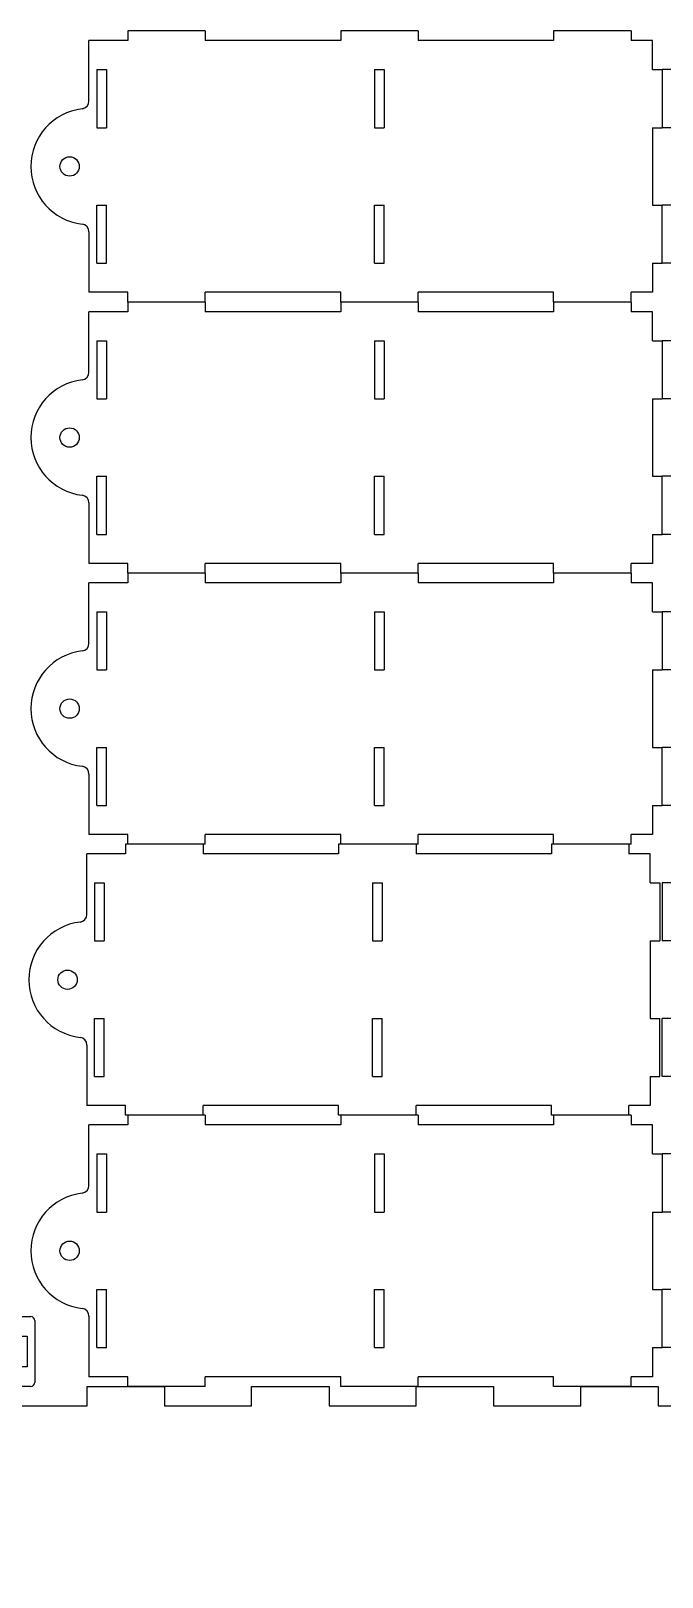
# Model space of a CAD drawing. Header units: millimetres. Extents: x 0 to 1198, y 2 to 800.
# Drawn here: x 306.4 to 469.4, y 400.8 to 800 of the extents above; entities that cross this region are included whole.
import ezdxf

# ---------------------------------------------------------------- set-up
doc = ezdxf.new("R2010")
doc.units = ezdxf.units.MM

# ---------------------------------------------------------------- blocks, each defined once
blk = doc.blocks.new('20- Bottom-75')
at = {"color": 179, "linetype": 'Continuous', "lineweight": 25}
for p, q in [((25, 70), (25, 67.5)), ((45, 70), (25, 70)), ((45, 70), (45, 67.5)), ((80, 70), (80, 67.5)), ((100, 70), (80, 70)), ((100, 70), (100, 67.5)), ((135, 70), (135, 67.5)), ((155, 70), (135, 70)), ((155, 70), (155, 67.5)), ((25, 67.5), (15, 67.5)), ((15, 51.88), (15, 67.5)), ((80, 67.5), (45, 67.5)), ((135, 67.5), (100, 67.5)), ((160.5, 67.5), (155, 67.5)), ((160.5, 60), (160.5, 67.5)), ((17, 60), (17, 45)), ((17, 60), (19.5, 60)), ((19.5, 60), (19.5, 45)), ((88.75, 60), (91.25, 60)), ((88.75, 60), (88.75, 45)), ((91.25, 60), (91.25, 45)), ((160.5, 60), (163, 60)), ((163, 60), (163, 45)), ((17, 45), (19.5, 45)), ((88.75, 45), (91.25, 45)), ((160.5, 45), (160.5, 25)), ((160.5, 45), (163, 45)), ((17, 25), (19.5, 25)), ((17, 10), (17, 25)), ((19.5, 10), (19.5, 25)), ((88.75, 25), (91.25, 25)), ((88.75, 10), (88.75, 25)), ((91.25, 10), (91.25, 25)), ((160.5, 25), (163, 25)), ((163, 10), (163, 25)), ((15, 18.12), (15, 2.5)), ((17, 10), (19.5, 10)), ((88.75, 10), (91.25, 10)), ((160.5, 10), (160.5, 2.5)), ((160.5, 10), (163, 10)), ((25, 2.5), (15, 2.5)), ((25, 0), (25, 2.5)), ((45, 0), (25, 0)), ((80, 2.5), (45, 2.5)), ((45, 0), (45, 2.5)), ((80, 0), (80, 2.5)), ((100, 0), (80, 0)), ((135, 2.5), (100, 2.5)), ((100, 0), (100, 2.5)), ((135, 0), (135, 2.5)), ((155, 0), (135, 0)), ((160.5, 2.5), (155, 2.5)), ((155, 0), (155, 2.5))]:
    blk.add_line(p, q, dxfattribs=at)
blk.add_circle((10, 35), 2.5, dxfattribs=at)
for centre, radius, start, end in [((15, 35), 15, 96.7563, 263.2437), ((13, 51.88), 2, 276.7563, 0), ((13, 18.12), 2, 0, 83.2437)]:
    blk.add_arc(centre, radius, start, end, dxfattribs=at)
blk = doc.blocks.new('20- Bottom-66')
at = {"color": 179, "linetype": 'Continuous', "lineweight": 25}
for p, q in [((15, 150), (15, 155)), ((15, 155), (35, 155)), ((35, 155), (35, 150)), ((57.5, 150), (57.5, 155)), ((57.5, 155), (77.5, 155)), ((77.5, 155), (77.5, 150)), ((100, 150), (100, 155)), ((100, 155), (120, 155)), ((120, 155), (120, 150)), ((142.5, 150), (142.5, 155)), ((142.5, 155), (162.5, 155)), ((162.5, 155), (162.5, 150)), ((185, 150), (185, 155)), ((185, 155), (205, 155)), ((205, 155), (205, 150)), ((227.5, 150), (227.5, 155)), ((227.5, 155), (247.5, 155)), ((247.5, 155), (247.5, 150)), ((270, 150), (270, 155)), ((270, 155), (290, 155)), ((290, 155), (290, 150)), ((312.5, 150), (312.5, 155)), ((312.5, 155), (332.5, 155)), ((332.5, 155), (332.5, 150)), ((355, 150), (355, 155)), ((355, 155), (375, 155)), ((375, 155), (375, 150)), ((5, 135), (5, 150)), ((5, 150), (15, 150)), ((35, 150), (57.5, 150)), ((77.5, 150), (100, 150)), ((120, 150), (142.5, 150)), ((162.5, 150), (185, 150)), ((205, 150), (227.5, 150)), ((247.5, 150), (270, 150)), ((290, 150), (312.5, 150)), ((332.5, 150), (355, 150)), ((375, 150), (385, 150)), ((385, 150), (385, 135)), ((0, 115), (0, 135)), ((0, 135), (5, 135)), ((385, 135), (390, 135)), ((390, 135), (390, 115)), ((5, 115), (0, 115)), ((5, 87.5), (5, 115)), ((390, 115), (385, 115)), ((385, 115), (385, 87.5)), ((0, 67.5), (0, 87.5)), ((0, 87.5), (5, 87.5)), ((385, 87.5), (390, 87.5)), ((390, 87.5), (390, 67.5)), ((5, 67.5), (0, 67.5)), ((5, 40), (5, 67.5)), ((390, 67.5), (385, 67.5)), ((385, 67.5), (385, 40)), ((15, 57.5), (35, 57.5)), ((15, 55), (15, 57.5)), ((35, 57.5), (35, 55)), ((57.5, 57.5), (77.5, 57.5)), ((57.5, 55), (57.5, 57.5)), ((77.5, 57.5), (77.5, 55)), ((100, 57.5), (120, 57.5)), ((100, 55), (100, 57.5)), ((120, 57.5), (120, 55)), ((142.5, 57.5), (162.5, 57.5)), ((142.5, 55), (142.5, 57.5)), ((162.5, 57.5), (162.5, 55)), ((185, 57.5), (205, 57.5)), ((185, 55), (185, 57.5)), ((205, 57.5), (205, 55)), ((227.5, 57.5), (247.5, 57.5)), ((227.5, 55), (227.5, 57.5)), ((247.5, 57.5), (247.5, 55)), ((270, 57.5), (290, 57.5)), ((270, 55), (270, 57.5)), ((290, 57.5), (290, 55)), ((312.5, 57.5), (332.5, 57.5)), ((312.5, 55), (312.5, 57.5)), ((332.5, 57.5), (332.5, 55)), ((355, 55), (355, 57.5)), ((355, 57.5), (375, 57.5)), ((375, 57.5), (375, 55)), ((35, 55), (15, 55)), ((77.5, 55), (57.5, 55)), ((120, 55), (100, 55)), ((162.5, 55), (142.5, 55)), ((205, 55), (185, 55)), ((247.5, 55), (227.5, 55)), ((290, 55), (270, 55)), ((332.5, 55), (312.5, 55)), ((375, 55), (355, 55)), ((0, 20), (0, 40)), ((0, 40), (5, 40)), ((385, 40), (390, 40)), ((390, 40), (390, 20)), ((5, 20), (0, 20)), ((5, 5), (5, 20)), ((390, 20), (385, 20)), ((385, 20), (385, 5)), ((15, 5), (5, 5)), ((15, 0), (15, 5)), ((57.5, 5), (35, 5)), ((35, 5), (35, 0)), ((57.5, 0), (57.5, 5)), ((100, 5), (77.5, 5)), ((77.5, 5), (77.5, 0)), ((100, 0), (100, 5)), ((142.5, 5), (120, 5)), ((120, 5), (120, 0)), ((142.5, 0), (142.5, 5)), ((185, 5), (162.5, 5)), ((162.5, 5), (162.5, 0)), ((185, 0), (185, 5)), ((227.5, 5), (205, 5)), ((205, 5), (205, 0)), ((227.5, 0), (227.5, 5)), ((270, 5), (247.5, 5)), ((247.5, 5), (247.5, 0)), ((270, 0), (270, 5)), ((312.5, 5), (290, 5)), ((290, 5), (290, 0)), ((312.5, 0), (312.5, 5)), ((355, 5), (332.5, 5)), ((332.5, 5), (332.5, 0)), ((355, 0), (355, 5)), ((375, 5), (375, 0)), ((385, 5), (375, 5)), ((35, 0), (15, 0)), ((77.5, 0), (57.5, 0)), ((120, 0), (100, 0)), ((162.5, 0), (142.5, 0)), ((205, 0), (185, 0)), ((247.5, 0), (227.5, 0)), ((290, 0), (270, 0)), ((332.5, 0), (312.5, 0)), ((375, 0), (355, 0))]:
    blk.add_line(p, q, dxfattribs=at)
blk = doc.blocks.new('5- Up')
at = {"color": 179, "linetype": 'Continuous', "lineweight": 25}
for p, q in [((0, 1), (0, 17)), ((1, 18), (128, 18)), ((129, 17), (129, 1)), ((2, 13), (4.5, 13)), ((2, 5), (2, 13)), ((4.5, 13), (4.5, 5)), ((124.5, 13), (127, 13)), ((124.5, 5), (124.5, 13)), ((127, 13), (127, 5)), ((4.5, 5), (2, 5)), ((127, 5), (124.5, 5)), ((128, 0), (1, 0))]:
    blk.add_line(p, q, dxfattribs=at)
for centre, start, end in [((1, 17), 90, 180), ((128, 17), 0, 90), ((1, 1), 180, 270), ((128, 1), 270, 0)]:
    blk.add_arc(centre, 1, start, end, dxfattribs=at)

msp = doc.modelspace()

# ---------------------------------------------------------------- block references
at = {"color": 7, "linetype": 'Continuous'}
for name, p in [('20- Bottom-75', (306.39, 730)), ('20- Bottom-75', (306.39, 660)), ('20- Bottom-75', (306.39, 590)), ('20- Bottom-75', (305.85, 520)), ('20- Bottom-75', (306.39, 450)), ('5- Up', (178.39, 450)), ('20- Bottom-66', (178.39, 295))]:
    msp.add_blockref(name, p, dxfattribs=at)
at = {"color": 7, "linetype": 'Continuous', "rotation": 180}
for p in [(632.39, 800), (632.39, 730), (632.39, 660), (632.39, 590), (632.39, 520)]:
    msp.add_blockref('20- Bottom-75', p, dxfattribs=at)

doc.saveas('drawing.dxf')
